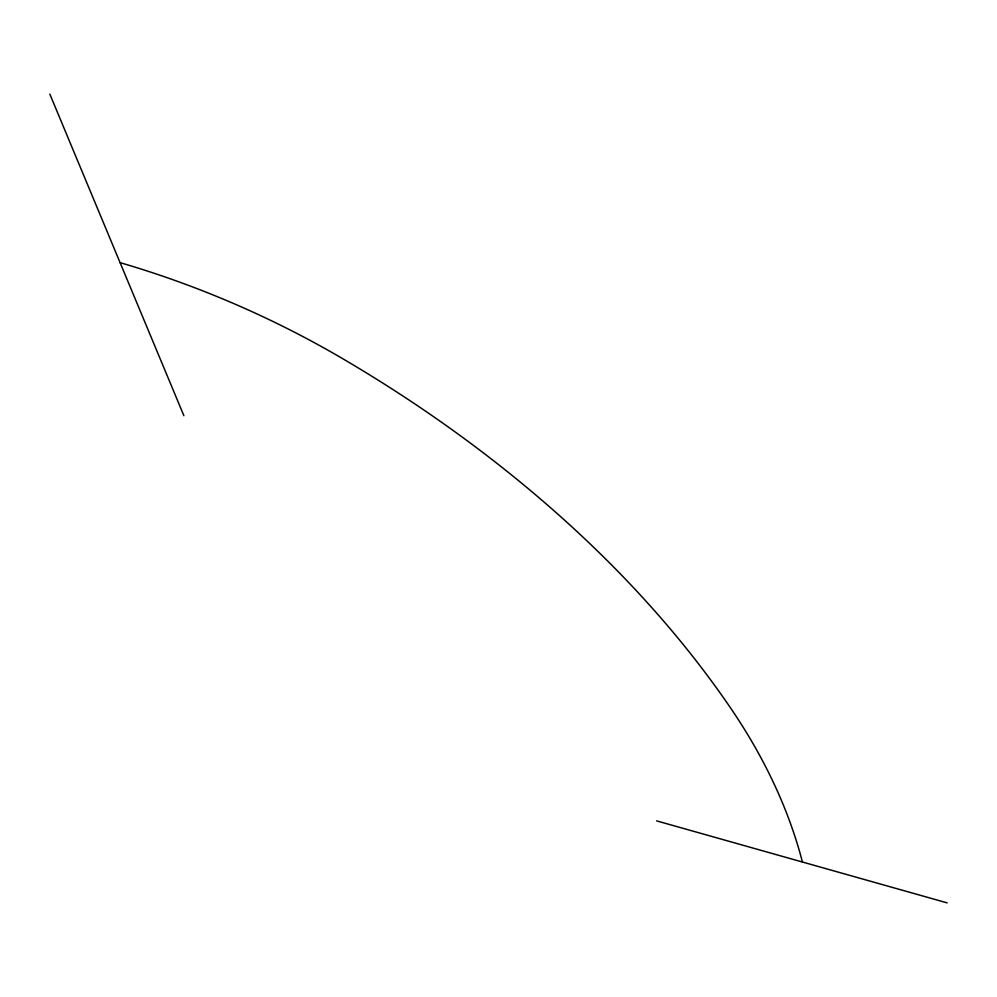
<?xml version="1.0" encoding="UTF-8"?>
<svg xmlns="http://www.w3.org/2000/svg" width="997" height="997" viewBox="0 0 997 997"><rect width="100%" height="100%" fill="white"/><g stroke="black" fill="none" stroke-linecap="round" stroke-linejoin="round"><path stroke-width="1.5" d="M656.649 820.88L947.15 902.871M49.85 94.129L183.884 415.712M120.076 262.635A694.872 484.692 22.7 0 1 342.694 358.683A981.609 632.148 22.4 0 1 731.025 708.643A669.635 463.057 19.1 0 1 802.435 862.031"/></g></svg>
